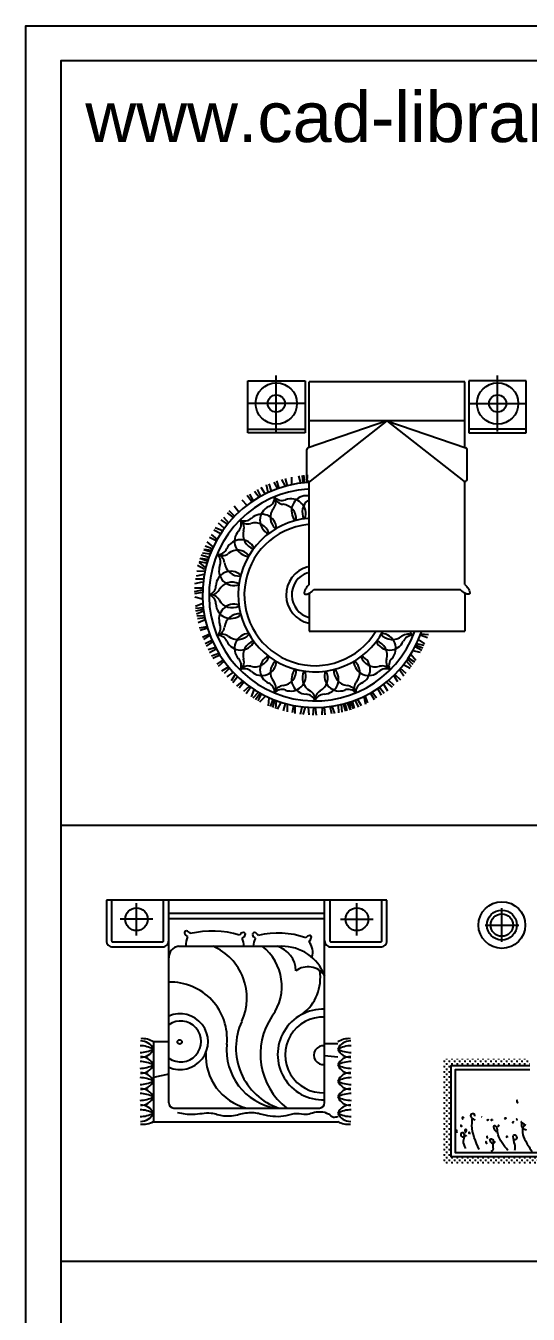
# Model space of a CAD drawing. Header units: inches. Extents: x 7.5 to 50, y 15.4 to 40.2.
# Drawn here: x 28.97 to 33.81, y 27.83 to 40.23 of the extents above; entities that cross this region are included whole.
import ezdxf

# ---------------------------------------------------------------- set-up
doc = ezdxf.new("R2010")
doc.units = ezdxf.units.IN
doc.header["$MEASUREMENT"] = 0
for name, color, linetype in [('02', 2, 'Continuous'), ('1', 1, 'Continuous'), ('4', 4, 'Continuous'), ('8', 8, 'Continuous'), ('kadrbm', 4, 'Continuous')]:
    doc.layers.add(name, color=color, linetype=linetype)
doc.styles.add('bmmm', font='swissel.ttf')

# ---------------------------------------------------------------- blocks, each defined once
blk = doc.blocks.new('kadrbm')
at = {"layer": 'kadrbm', "color": 4}
blk.add_lwpolyline([(0, 0), (0, 24.797), (21, 24.797), (21, 0), (0, 0)], close=True, dxfattribs=at)
blk.add_lwpolyline([(20.663, 0.326), (20.663, 24.46), (0.337, 24.46), (0.337, 0.326), (20.663, 0.326)], dxfattribs=at)
at = {"layer": 'kadrbm', "color": 211, "true_color": 0xf674fb, "style": 'bmmm'}
blk.add_text('www.cad-libraries.blogspot.com', height=0.48513, dxfattribs=at).set_placement((0.573, 23.677))

msp = doc.modelspace()

# ---------------------------------------------------------------- hatches: boundary and pattern name
at = {"layer": '8'}
h = msp.add_hatch(dxfattribs=at)
h.set_pattern_fill('CROSS', color=256, scale=0.1, angle=270, style=0)
h.set_pattern_definition([(90, (14.578074, 10.933578), (0.025, 0.025), [0.0125, -0.0375]), (360, (14.571824, 10.939828), (0.025, -0.025), [0.0125, -0.0375])])
h.paths.add_polyline_path([(33.827, 30.288), (33.827, 30.221), (33.067, 30.221), (33.067, 29.348), (34.672, 29.348), (34.672, 29.672), (34.719, 29.672), (34.719, 29.274), (32.992, 29.274), (32.992, 30.288)])

# ---------------------------------------------------------------- linework, layer by layer
at = {"layer": '02'}
for p, q in [((31.386, 36.325), (31.386, 36.865)), ((33.516, 36.325), (33.516, 36.865)), ((31.113, 36.812), (31.663, 36.812)), ((31.113, 36.312), (31.113, 36.812)), ((31.663, 36.812), (31.663, 36.312)), ((33.201, 36.804), (31.701, 36.804)), ((31.701, 36.172), (31.701, 36.804)), ((33.201, 36.172), (33.201, 36.804)), ((33.24, 36.812), (33.24, 36.312)), ((33.79, 36.812), (33.24, 36.812)), ((33.79, 36.312), (33.79, 36.812)), ((31.656, 36.595), (31.116, 36.595)), ((33.246, 36.595), (33.786, 36.595)), ((31.113, 36.347), (31.663, 36.347)), ((32.451, 36.429), (31.694, 36.169)), ((33.201, 36.429), (31.701, 36.429)), ((32.451, 36.429), (31.713, 35.848)), ((32.451, 36.429), (33.209, 36.169)), ((32.451, 36.429), (33.19, 35.848)), ((33.79, 36.347), (33.24, 36.347)), ((31.663, 36.312), (31.113, 36.312)), ((33.24, 36.312), (33.79, 36.312)), ((31.68, 35.864), (31.68, 36.151)), ((33.222, 35.864), (33.222, 36.151)), ((31.701, 34.854), (31.701, 35.839)), ((33.201, 34.854), (33.201, 35.839)), ((31.701, 34.769), (31.701, 34.404)), ((31.747, 34.804), (33.155, 34.804)), ((33.201, 34.769), (33.201, 34.404)), ((31.701, 34.404), (33.201, 34.404)), ((30.041, 31.476), (30.041, 31.788)), ((30.351, 29.865), (30.351, 31.815)), ((31.851, 29.865), (31.851, 31.815)), ((32.162, 31.476), (32.162, 31.788)), ((30.197, 31.632), (29.884, 31.632)), ((30.351, 31.689), (31.851, 31.689)), ((30.351, 31.639), (31.851, 31.639)), ((32.005, 31.632), (32.318, 31.632)), ((33.557, 31.414), (33.557, 31.738)), ((33.395, 31.576), (33.719, 31.576)), ((30.445, 31.372), (31.436, 31.372)), ((30.351, 30.452), (30.204, 30.452)), ((30.204, 30.452), (30.204, 29.684)), ((31.977, 30.433), (31.851, 30.433)), ((31.851, 30.321), (31.977, 30.307)), ((30.351, 30.14), (30.204, 30.11)), ((30.401, 29.815), (31.801, 29.815)), ((30.204, 29.684), (31.977, 29.684))]:
    msp.add_line(p, q, dxfattribs=at)
for points in [[(31.701, 34.854, 0.035282), (31.676, 34.825, 0.048454), (31.661, 34.8, 0.091735), (31.654, 34.774, 0.462527), (31.669, 34.759, 0.091735), (31.695, 34.766, 0.048454), (31.72, 34.781, 0.032745), (31.747, 34.804, 0.03621)], [(33.201, 34.854, -0.035282), (33.226, 34.825, -0.048454), (33.241, 34.8, -0.091735), (33.248, 34.774, -0.462527), (33.233, 34.759, -0.091735), (33.208, 34.766, -0.048454), (33.182, 34.781, -0.032745), (33.155, 34.804, -0.03621)], [(29.751, 31.815), (29.751, 31.425, 0.414214), (29.811, 31.365), (30.291, 31.365, 0.414214), (30.351, 31.425)], [(29.801, 31.815), (29.801, 31.425, 0.414214), (29.811, 31.415), (30.291, 31.415, 0.414214), (30.301, 31.425), (30.301, 31.815)], [(31.851, 31.425, 0.414214), (31.911, 31.365), (32.391, 31.365, 0.414214), (32.451, 31.425), (32.451, 31.815)], [(31.901, 31.815), (31.901, 31.425, 0.414214), (31.911, 31.415), (32.391, 31.415, 0.414214), (32.401, 31.425), (32.401, 31.815)]]:
    msp.add_lwpolyline(points, format="xyb", dxfattribs=at)
for points in [[(32.451, 31.815), (29.751, 31.815)], [(33.827, 30.221), (33.067, 30.221), (33.067, 29.348), (34.672, 29.348), (34.672, 29.672)], [(33.827, 30.182), (33.108, 30.182), (33.108, 29.387), (34.625, 29.387), (34.625, 29.672)]]:
    msp.add_lwpolyline(points, dxfattribs=at)
for centre, radius in [((31.386, 36.595), 0.199), ((33.516, 36.595), 0.199), ((31.386, 36.595), 0.0825), ((33.516, 36.595), 0.0825), ((30.041, 31.632), 0.109), ((32.162, 31.632), 0.109), ((33.557, 31.576), 0.225), ((33.557, 31.576), 0.144), ((33.557, 31.576), 0.108), ((30.456, 30.451), 0.0211)]:
    msp.add_circle(centre, radius, dxfattribs=at)
for centre, radius, start, end in [((31.7, 36.151), 0.02, 108.8994, 180), ((33.202, 36.151), 0.02, 0, 71.1006), ((31.7, 35.864), 0.02, 180, 308.1868), ((33.202, 35.864), 0.02, 231.8132, 0), ((30.519, 31.502), 0.0174, 83.7103, 195.6664), ((30.561, 31.523), 0.064, 203.2519, 242.9159), ((30.51, 31.464), 0.0566, 32.4293, 78.0941), ((30.769, 30.617), 0.902, 73.0053, 103.5729), ((31.081, 31.45), 0.0566, 101.9059, 147.5707), ((31.071, 31.488), 0.0174, 344.3336, 96.2897), ((31.174, 31.487), 0.0174, 79.3137, 191.2697), ((31.161, 31.45), 0.0566, 28.0326, 73.6974), ((31.4, 30.682), 0.817, 70.6855, 103.3996), ((30.462, 31.263), 0.111, 98.8875, 181.7966), ((30.755, 31.377), 0.24, 158.2391, 181.0833), ((30.563, 30.876), 0.54, 335.2506, 66.6842), ((31.029, 31.508), 0.064, 297.0841, 336.7481), ((30.835, 31.362), 0.24, 2.3032, 21.7609), ((31.217, 31.504), 0.064, 198.8553, 238.5192), ((31.4, 31.344), 0.24, 153.8424, 173.3001), ((30.95, 30.987), 0.489, 324.3183, 52.0332), ((31.325, 31.133), 0.249, 0.6807, 74.0376), ((31.442, 30.934), 0.438, 20.8225, 90.7168), ((31.717, 31.421), 0.0559, 98.8576, 145.3867), ((31.655, 31.47), 0.0697, 309.7926, 345.8962), ((31.578, 31.315), 0.159, 341.743, 39.6597), ((31.708, 31.46), 0.0165, 334.9199, 88.6555), ((31.69, 30.978), 0.196, 34.7699, 126.3993), ((31.373, 31.068), 0.437, 306.8596, 9.141), ((30.366, 30.481), 0.546, 354.4477, 91.551), ((31.835, 30.33), 0.436, 87.8051, 272.1949), ((30.46, 30.454), 0.269, 246.2634, 113.7366), ((30.465, 30.456), 0.197, 234.8807, 125.1193), ((31.609, 30.393), 0.612, 155.2506, 251.0618), ((31.887, 30.332), 0.654, 145.6414, 232.3491), ((31.835, 30.326), 0.364, 87.3719, 272.6281), ((30.068, 30.122), 0.293, 62.4208, 88.7774), ((30.068, 30.642), 0.293, 271.2226, 297.5792), ((30.085, 30.333), 0.128, 22.43, 92.5372), ((30.085, 30.431), 0.128, 267.4628, 337.57), ((30.096, 30.284), 0.199, 57.1883, 93.6036), ((31.474, 30.374), 0.567, 174.4477, 260.342), ((31.836, 30.324), 0.0897, 80.1462, 279.8538), ((32.086, 30.284), 0.199, 86.3964, 122.8117), ((32.096, 30.333), 0.128, 87.4628, 157.57), ((32.113, 30.122), 0.293, 91.2226, 117.5792), ((32.113, 30.642), 0.293, 242.4208, 268.7774), ((32.096, 30.431), 0.128, 202.43, 272.5372), ((30.068, 29.97), 0.293, 62.4208, 88.7774), ((30.085, 30.181), 0.128, 22.43, 92.5372), ((31.227, 30.319), 0.52, 176.5973, 255.9701), ((32.096, 30.181), 0.128, 87.4628, 157.57), ((32.113, 29.97), 0.293, 91.2226, 117.5792), ((30.068, 30.49), 0.293, 271.2226, 297.5792), ((30.085, 30.279), 0.128, 267.4628, 337.57), ((30.085, 30.026), 0.128, 22.43, 92.5372), ((32.113, 30.49), 0.293, 242.4208, 268.7774), ((32.096, 30.279), 0.128, 202.43, 272.5372), ((32.096, 30.026), 0.128, 87.4628, 157.57), ((30.068, 29.815), 0.293, 62.4208, 88.7774), ((30.068, 30.335), 0.293, 271.2226, 297.5792), ((30.085, 30.124), 0.128, 267.4628, 337.57), ((32.113, 29.815), 0.293, 91.2226, 117.5792), ((32.096, 30.124), 0.128, 202.43, 272.5372), ((32.113, 30.335), 0.293, 242.4208, 268.7774), ((30.068, 29.662), 0.293, 62.4208, 88.7774), ((30.068, 30.182), 0.293, 271.2226, 297.5792), ((30.085, 29.873), 0.128, 22.43, 92.5372), ((30.085, 29.971), 0.128, 267.4628, 337.57), ((32.096, 29.873), 0.128, 87.4628, 157.57), ((32.113, 29.662), 0.293, 91.2226, 117.5792), ((32.096, 29.971), 0.128, 202.43, 272.5372), ((32.113, 30.182), 0.293, 242.4208, 268.7774), ((30.068, 29.506), 0.293, 62.4208, 88.7774), ((30.068, 30.026), 0.293, 271.2226, 297.5792), ((30.085, 29.717), 0.128, 22.43, 92.5372), ((30.085, 29.815), 0.128, 267.4628, 337.57), ((30.401, 29.865), 0.05, 180, 270), ((31.801, 29.865), 0.05, 270, 0), ((32.096, 29.717), 0.128, 87.4628, 157.57), ((32.113, 29.506), 0.293, 91.2226, 117.5792), ((32.096, 29.815), 0.128, 202.43, 272.5372), ((32.113, 30.026), 0.293, 242.4208, 268.7774), ((30.103, 29.87), 0.211, 263.8855, 298.4478), ((32.078, 29.87), 0.211, 241.5522, 276.1145)]:
    msp.add_arc(centre, radius, start, end, dxfattribs=at)
for points in [[(33.707, 29.888), (33.702, 29.888), (33.708, 29.865), (33.711, 29.876)], [(30.436, 29.773), (30.583, 29.755), (30.758, 29.767), (30.878, 29.741), (31.03, 29.755), (31.156, 29.773), (31.276, 29.75), (31.481, 29.744), (31.583, 29.764), (31.671, 29.755), (31.733, 29.77), (31.888, 29.758), (31.937, 29.729), (31.981, 29.735)], [(33.299, 29.7), (33.268, 29.718), (33.265, 29.759), (33.284, 29.763), (33.294, 29.736)], [(33.17, 29.638), (33.163, 29.649), (33.163, 29.642), (33.173, 29.645)], [(33.192, 29.715), (33.177, 29.727), (33.177, 29.711), (33.183, 29.712)], [(33.338, 29.416), (33.269, 29.648), (33.274, 29.718)], [(33.431, 29.697), (33.416, 29.7), (33.419, 29.693)], [(33.468, 29.705), (33.458, 29.696), (33.458, 29.704), (33.467, 29.704)], [(33.615, 29.407), (33.522, 29.559), (33.511, 29.618), (33.502, 29.639), (33.483, 29.643), (33.498, 29.594), (33.516, 29.59)], [(33.53, 29.64), (33.525, 29.651), (33.522, 29.641), (33.529, 29.639)], [(33.583, 29.718), (33.597, 29.719), (33.591, 29.711), (33.582, 29.714)], [(33.676, 29.675), (33.668, 29.681), (33.66, 29.676), (33.668, 29.675)], [(33.704, 29.709), (33.699, 29.708), (33.702, 29.701), (33.703, 29.705)], [(33.786, 29.646), (33.762, 29.665), (33.744, 29.684), (33.744, 29.685)], [(33.793, 29.603), (33.758, 29.617), (33.749, 29.676)], [(33.777, 29.654), (33.762, 29.633), (33.755, 29.581), (33.786, 29.496), (33.852, 29.387)], [(33.124, 29.585), (33.122, 29.599), (33.108, 29.599), (33.116, 29.586), (33.129, 29.588)], [(33.209, 29.426), (33.188, 29.5), (33.197, 29.551), (33.186, 29.576), (33.165, 29.572), (33.174, 29.538), (33.195, 29.543), (33.21, 29.55), (33.214, 29.546)], [(33.211, 29.591), (33.217, 29.605), (33.207, 29.609), (33.202, 29.587), (33.214, 29.581)], [(33.244, 29.564), (33.244, 29.58), (33.239, 29.579), (33.243, 29.569)], [(33.417, 29.539), (33.411, 29.54), (33.415, 29.527), (33.421, 29.535)], [(33.491, 29.493), (33.47, 29.471), (33.452, 29.487), (33.445, 29.517), (33.469, 29.512), (33.474, 29.492), (33.47, 29.436), (33.469, 29.409), (33.451, 29.398)], [(33.612, 29.532), (33.605, 29.541), (33.6, 29.54), (33.606, 29.527)], [(33.681, 29.409), (33.686, 29.437), (33.671, 29.505), (33.674, 29.559), (33.701, 29.528), (33.686, 29.508), (33.673, 29.511)], [(33.412, 29.485), (33.403, 29.489), (33.407, 29.478), (33.419, 29.485)]]:
    msp.add_spline(points, degree=3, dxfattribs=at)
at = {"layer": '02', "start_tangent": (0.868115, -0.496364), "end_tangent": (-0.823883, -0.566761)}
msp.add_spline([(33.364, 29.727), (33.362, 29.729)], degree=3, dxfattribs=at)
at = {"layer": '1'}
for p, q in [((29.312, 32.538), (49.638, 32.538)), ((29.312, 28.343), (49.638, 28.343))]:
    msp.add_line(p, q, dxfattribs=at)
at = {"layer": '4'}
for p, q in [((31.361, 35.839), (31.398, 35.775)), ((31.414, 35.781), (31.391, 35.85)), ((31.475, 35.799), (31.438, 35.865)), ((31.471, 35.873), (31.49, 35.803)), ((31.531, 35.887), (31.532, 35.813)), ((31.623, 35.829), (31.604, 35.899)), ((31.635, 35.903), (31.641, 35.831)), ((31.647, 35.905), (31.658, 35.832)), ((31.682, 35.834), (31.686, 35.908)), ((31.149, 35.649), (31.107, 35.709)), ((31.129, 35.723), (31.163, 35.658)), ((31.176, 35.752), (31.22, 35.694)), ((31.236, 35.703), (31.205, 35.768)), ((31.28, 35.726), (31.24, 35.787)), ((31.308, 35.739), (31.293, 35.812)), ((31.314, 35.821), (31.335, 35.751)), ((30.98, 35.609), (31.026, 35.551)), ((31.053, 35.669), (31.101, 35.615)), ((30.915, 35.434), (30.856, 35.476)), ((30.877, 35.502), (30.927, 35.448)), ((30.914, 35.543), (30.972, 35.498)), ((30.983, 35.51), (30.932, 35.562)), ((30.786, 35.378), (30.851, 35.345)), ((30.868, 35.37), (30.798, 35.397)), ((30.885, 35.394), (30.831, 35.444)), ((30.769, 35.197), (30.7, 35.222)), ((30.779, 35.216), (30.721, 35.263)), ((30.808, 35.272), (30.743, 35.307)), ((30.759, 35.334), (30.816, 35.287)), ((30.719, 35.078), (30.65, 35.103)), ((30.653, 35.107), (30.726, 35.096)), ((30.732, 35.112), (30.663, 35.137)), ((30.677, 35.158), (30.75, 35.148)), ((30.756, 35.163), (30.687, 35.188)), ((30.69, 35.192), (30.763, 35.182)), ((30.694, 34.978), (30.622, 34.98)), ((30.693, 35.002), (30.629, 35.036)), ((30.64, 35.073), (30.713, 35.062)), ((30.644, 35.064), (30.701, 35.016)), ((30.602, 34.864), (30.675, 34.878)), ((30.681, 34.904), (30.608, 34.906)), ((30.618, 34.938), (30.691, 34.952)), ((30.673, 34.817), (30.6, 34.818)), ((30.6, 34.787), (30.673, 34.801)), ((30.602, 34.765), (30.675, 34.779)), ((30.602, 34.736), (30.676, 34.716)), ((30.607, 34.646), (30.678, 34.675)), ((30.609, 34.626), (30.682, 34.633)), ((30.613, 34.6), (30.684, 34.616)), ((30.617, 34.572), (30.686, 34.599)), ((30.62, 34.554), (30.694, 34.553)), ((30.698, 34.532), (30.626, 34.522)), ((30.633, 34.489), (30.702, 34.515)), ((30.647, 34.436), (30.719, 34.449)), ((30.723, 34.434), (30.654, 34.411)), ((30.676, 34.347), (30.742, 34.378)), ((30.747, 34.364), (30.685, 34.323)), ((32.84, 34.339), (32.771, 34.364)), ((32.777, 34.379), (32.851, 34.371)), ((30.701, 34.286), (30.767, 34.316)), ((30.772, 34.303), (30.71, 34.261)), ((30.8, 34.246), (30.729, 34.223)), ((30.743, 34.2), (30.808, 34.234)), ((32.785, 34.217), (32.721, 34.252)), ((32.797, 34.24), (32.729, 34.267)), ((32.809, 34.266), (32.736, 34.282)), ((32.816, 34.282), (32.755, 34.325)), ((30.833, 34.189), (30.763, 34.165)), ((30.776, 34.143), (30.841, 34.177)), ((30.874, 34.128), (30.814, 34.086)), ((30.829, 34.066), (30.883, 34.114)), ((32.686, 34.06), (32.637, 34.117)), ((32.703, 34.083), (32.647, 34.13)), ((32.718, 34.105), (32.657, 34.145)), ((32.729, 34.122), (32.68, 34.18)), ((32.775, 34.199), (32.701, 34.215)), ((30.862, 34.022), (30.925, 34.061)), ((30.937, 34.047), (30.884, 33.997)), ((30.97, 34.01), (30.911, 33.966)), ((30.991, 33.988), (30.951, 33.925)), ((32.557, 33.915), (32.516, 33.977)), ((32.528, 33.988), (32.58, 33.937)), ((32.571, 34.035), (32.614, 33.973)), ((32.636, 33.998), (32.582, 34.046)), ((32.675, 34.046), (32.609, 34.079)), ((30.968, 33.909), (31.012, 33.967)), ((31.006, 33.875), (31.063, 33.922)), ((31.075, 33.912), (31.03, 33.855)), ((31.126, 33.873), (31.069, 33.825)), ((31.096, 33.805), (31.139, 33.864)), ((32.397, 33.787), (32.364, 33.853)), ((32.379, 33.864), (32.424, 33.806)), ((32.419, 33.893), (32.457, 33.83)), ((32.443, 33.912), (32.502, 33.866)), ((32.52, 33.881), (32.466, 33.931)), ((31.148, 33.771), (31.174, 33.84)), ((31.163, 33.761), (31.214, 33.816)), ((31.187, 33.747), (31.229, 33.807)), ((31.21, 33.735), (31.244, 33.799)), ((31.228, 33.725), (31.281, 33.78)), ((31.31, 33.687), (31.318, 33.763)), ((31.329, 33.679), (31.357, 33.746)), ((31.353, 33.67), (31.373, 33.74)), ((31.38, 33.66), (31.389, 33.734)), ((32.129, 33.657), (32.104, 33.725)), ((32.14, 33.661), (32.12, 33.731)), ((32.142, 33.739), (32.177, 33.674)), ((32.206, 33.686), (32.167, 33.749)), ((32.228, 33.775), (32.244, 33.702)), ((32.268, 33.714), (32.241, 33.782)), ((32.293, 33.809), (32.328, 33.745)), ((32.35, 33.758), (32.307, 33.817)), ((31.397, 33.654), (31.433, 33.719)), ((31.456, 33.637), (31.474, 33.707)), ((31.489, 33.703), (31.489, 33.628)), ((31.551, 33.689), (31.537, 33.618)), ((31.568, 33.612), (31.567, 33.686)), ((31.618, 33.605), (31.635, 33.676)), ((31.664, 33.673), (31.641, 33.602)), ((31.694, 33.671), (31.699, 33.598)), ((31.744, 33.669), (31.739, 33.596)), ((31.773, 33.596), (31.763, 33.669)), ((31.827, 33.598), (31.83, 33.671)), ((31.846, 33.672), (31.853, 33.6)), ((31.92, 33.607), (31.905, 33.679)), ((31.919, 33.681), (31.946, 33.611)), ((31.988, 33.619), (31.984, 33.692)), ((32.01, 33.698), (32.018, 33.625)), ((32.056, 33.635), (32.034, 33.704)), ((32.067, 33.638), (32.05, 33.708)), ((32.067, 33.713), (32.098, 33.647)), ((32.087, 33.72), (32.099, 33.647))]:
    msp.add_line(p, q, dxfattribs=at)
for centre, radius, start, end in [((31.759, 34.753), 1.084, 93.6937, 341.2489), ((31.759, 34.753), 1.021, 93.9239, 340.034), ((31.676, 35.564), 0.144, 91.6888, 221.8309), ((31.669, 35.804), 0.0956, 271.6888, 282.1855), ((31.372, 35.471), 0.144, 114.1888, 244.3309), ((31.274, 35.689), 0.0956, 294.1888, 4.1382), ((31.473, 35.498), 0.144, 141.2131, 229.6271), ((31.287, 35.648), 0.0956, 321.2131, 31.1625), ((31.461, 35.72), 0.0956, 193.8375, 263.7869), ((31.44, 35.758), 0.0956, 220.8618, 290.8112), ((31.435, 35.482), 0.144, 355.3729, 83.7869), ((31.526, 35.534), 0.144, 340.6692, 110.8112), ((31.78, 35.551), 0.144, 129.0322, 207.1271), ((31.759, 34.753), 0.74, 95.4174, 331.8942), ((30.953, 35.432), 0.0956, 316.6888, 26.6382), ((31.113, 35.532), 0.0956, 216.3375, 286.2869), ((31.08, 35.56), 0.0956, 243.3618, 313.3112), ((30.98, 35.399), 0.0956, 343.7131, 53.6625), ((31.245, 35.385), 0.144, 3.1691, 133.3112), ((31.127, 35.268), 0.144, 136.6888, 266.8309), ((31.21, 35.332), 0.144, 163.7131, 252.1271), ((31.759, 34.753), 0.681, 95.8891, 329.2042), ((31.18, 35.302), 0.144, 17.8729, 106.2869), ((31.042, 35.14), 0.144, 25.6692, 155.8112), ((30.864, 35.226), 0.0956, 238.8375, 308.7869), ((30.792, 35.052), 0.0956, 6.2131, 76.1625), ((30.823, 35.238), 0.0956, 265.8618, 335.8112), ((30.754, 35.072), 0.0956, 339.1888, 49.1382), ((31.014, 35.039), 0.144, 40.3729, 128.7869), ((30.948, 34.836), 0.144, 48.1692, 178.3112), ((30.978, 34.987), 0.144, 159.1888, 289.3309), ((31.03, 35.078), 0.144, 186.2131, 274.6271), ((31.759, 34.753), 0.279, 104.5187, 257.9413), ((31.759, 34.753), 0.225, 108.0845, 255.0081), ((30.709, 34.843), 0.0956, 288.3618, 358.3112), ((30.962, 34.732), 0.144, 62.8729, 151.2869), ((30.751, 34.847), 0.0956, 261.3375, 331.2869), ((30.751, 34.659), 0.0956, 28.7131, 98.6625), ((30.709, 34.663), 0.0956, 1.6888, 71.6382), ((30.948, 34.67), 0.144, 181.6888, 311.8308), ((30.978, 34.519), 0.144, 70.6691, 200.8112), ((30.962, 34.774), 0.144, 208.7131, 297.1271), ((31.03, 34.428), 0.144, 85.3729, 173.7869), ((30.792, 34.454), 0.0956, 283.8375, 353.7869), ((30.864, 34.28), 0.0956, 51.2131, 121.1625), ((30.823, 34.268), 0.0956, 24.1888, 94.1382), ((30.754, 34.434), 0.0956, 310.8618, 20.8112), ((31.014, 34.467), 0.144, 231.2131, 319.6271), ((31.127, 34.238), 0.144, 93.1691, 223.3112), ((32.504, 34.467), 0.144, 220.3729, 308.7869), ((32.392, 34.238), 0.144, 316.6888, 86.8309), ((32.655, 34.28), 0.0956, 58.8375, 128.7869), ((32.696, 34.268), 0.0956, 85.8618, 155.8112), ((32.765, 34.434), 0.0956, 198.0208, 229.1382), ((31.042, 34.366), 0.144, 204.1888, 334.3308), ((31.21, 34.174), 0.144, 107.8729, 196.2869), ((32.477, 34.366), 0.144, 205.6692, 335.8112), ((32.309, 34.174), 0.144, 343.7131, 72.1271), ((30.953, 34.074), 0.0956, 333.3618, 43.3112), ((30.98, 34.107), 0.0956, 306.3375, 16.2869), ((31.18, 34.204), 0.144, 253.7131, 342.1271), ((31.245, 34.121), 0.144, 226.6888, 356.8309), ((31.372, 34.035), 0.144, 115.6691, 245.8112), ((31.473, 34.008), 0.144, 130.3729, 218.7869), ((32.274, 34.121), 0.144, 183.1691, 313.3112), ((32.045, 34.008), 0.144, 321.2131, 49.6271), ((32.338, 34.204), 0.144, 197.8729, 286.2869), ((32.146, 34.035), 0.144, 294.1888, 64.3309), ((32.539, 34.107), 0.0956, 163.7131, 233.6625), ((32.566, 34.074), 0.0956, 136.6888, 206.6382), ((31.113, 33.974), 0.0956, 73.7131, 143.6625), ((31.08, 33.946), 0.0956, 46.6888, 116.6382), ((31.435, 34.024), 0.144, 276.2131, 4.6271), ((31.526, 33.972), 0.144, 249.1888, 19.3308), ((31.676, 33.942), 0.144, 138.1691, 268.3112), ((31.78, 33.955), 0.144, 152.8729, 241.2869), ((31.738, 33.955), 0.144, 298.7131, 27.1271), ((31.842, 33.942), 0.144, 271.6888, 41.8309), ((31.993, 33.972), 0.144, 160.6692, 290.8112), ((32.084, 34.024), 0.144, 175.3729, 263.7869), ((32.439, 33.946), 0.0956, 63.3618, 133.3112), ((32.406, 33.974), 0.0956, 36.3375, 106.2869), ((31.274, 33.817), 0.0956, 355.8618, 65.8112), ((31.287, 33.858), 0.0956, 328.8375, 38.7869), ((31.461, 33.786), 0.0956, 96.2131, 166.1625), ((32.058, 33.786), 0.0956, 13.8375, 83.7869), ((32.232, 33.858), 0.0956, 141.2131, 211.1625), ((32.245, 33.817), 0.0956, 114.1888, 184.1382), ((31.44, 33.748), 0.0956, 69.1888, 139.1382), ((31.669, 33.702), 0.0956, 18.3618, 88.3112), ((31.665, 33.745), 0.0956, 351.3375, 61.2869), ((31.854, 33.745), 0.0956, 118.7131, 188.6625), ((31.849, 33.702), 0.0956, 91.6888, 161.6382), ((32.078, 33.748), 0.0956, 40.8618, 110.8112)]:
    msp.add_arc(centre, radius, start, end, dxfattribs=at)

# ---------------------------------------------------------------- block references
at = {"layer": 'kadrbm'}
msp.add_blockref('kadrbm', (28.975, 15.433), dxfattribs=at)

doc.saveas('drawing.dxf')
